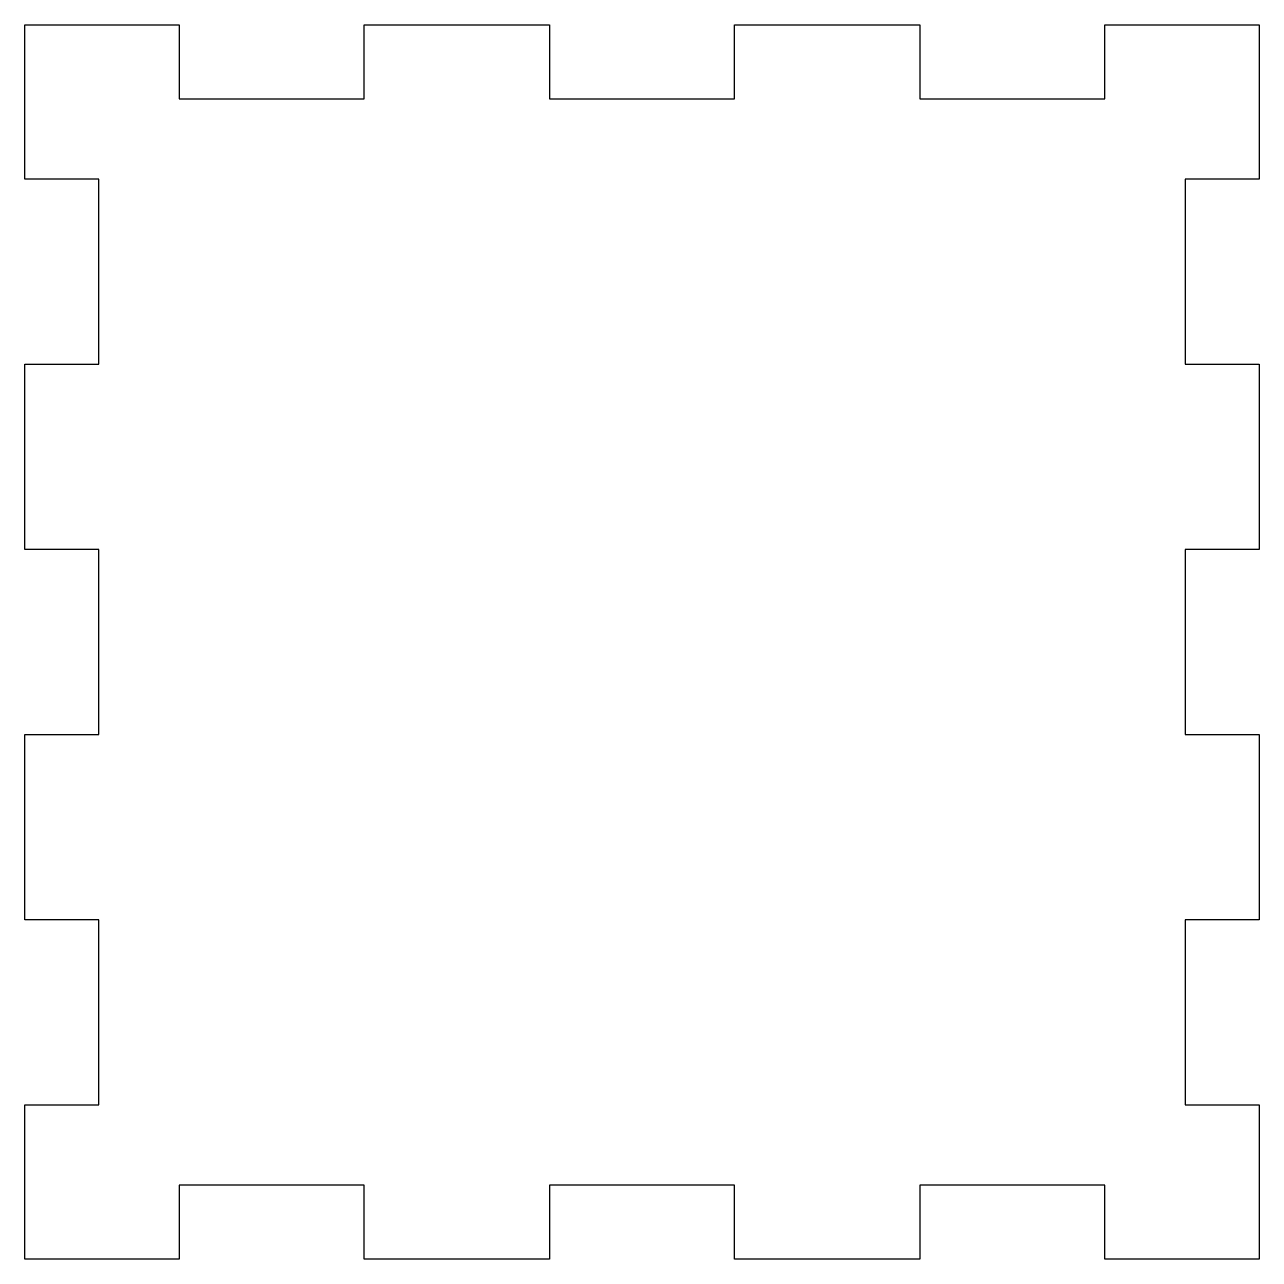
# Model space of a CAD drawing. Header units: millimetres. Extents: x -50 to 50, y -50 to 50.
import ezdxf

# ---------------------------------------------------------------- set-up
doc = ezdxf.new("R2010")
doc.units = ezdxf.units.MM
doc.layers.get('0').update_dxf_attribs({"linetype": 'CONTINUOUS'})

msp = doc.modelspace()

# ---------------------------------------------------------------- linework, layer by layer
msp.add_lwpolyline([(-44, 22.5), (-44, 37.5), (-50, 37.5), (-50, 50), (-37.5, 50), (-37.5, 44), (-22.5, 44), (-22.5, 50), (-7.5, 50), (-7.5, 44), (7.5, 44), (7.5, 50), (22.5, 50), (22.5, 44), (37.5, 44), (37.5, 50), (50, 50), (50, 37.5), (44, 37.5), (44, 22.5), (50, 22.5), (50, 7.5), (44, 7.5), (44, -7.5), (50, -7.5), (50, -22.5), (44, -22.5), (44, -37.5), (50, -37.5), (50, -50), (37.5, -50), (37.5, -44), (22.5, -44), (22.5, -50), (7.5, -50), (7.5, -44), (-7.5, -44), (-7.5, -50), (-22.5, -50), (-22.5, -44), (-37.5, -44), (-37.5, -50), (-50, -50), (-50, -37.5), (-44, -37.5), (-44, -22.5), (-50, -22.5), (-50, -7.5), (-44, -7.5), (-44, 7.5), (-50, 7.5), (-50, 22.5)], close=True)

doc.saveas('drawing.dxf')
